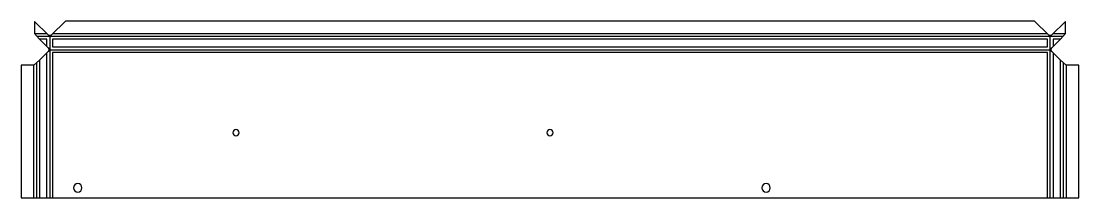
# Model space of a CAD drawing. Header units: millimetres. Extents: x 0 to 421, y 0 to 71.
import ezdxf

# ---------------------------------------------------------------- set-up
doc = ezdxf.new("R2010")
doc.units = ezdxf.units.MM

msp = doc.modelspace()

# ---------------------------------------------------------------- linework, layer by layer
at = {"layer": 'BEND'}
for p, q in [((11.39, 64.39), (6.33, 64.39)), ((11.39, 64.74), (11.39, 59.13)), ((409.65, 64.39), (11.39, 64.39)), ((409.65, 59.13), (409.65, 64.74)), ((414.72, 64.39), (409.65, 64.39)), ((11.05, 59.13), (410, 59.13)), ((11.39, 59.13), (11.39, 0)), ((409.65, 0), (409.65, 59.13)), ((6.13, 53.93), (6.13, 0)), ((414.92, 0), (414.92, 53.93))]:
    msp.add_line(p, q, dxfattribs=at)
at = {"layer": 'BEND_EXTENT'}
for p, q in [((5.33, 65.52), (10.19, 65.52)), ((10.26, 63.26), (7.33, 63.26)), ((10.26, 60.33), (10.26, 63.26)), ((12.59, 65.52), (408.45, 65.52)), ((413.72, 63.26), (410.79, 63.26)), ((410.79, 63.26), (410.79, 60.33)), ((410.86, 65.52), (415.72, 65.52)), ((7.26, 54.93), (7.26, 0)), ((10.26, 0), (10.26, 57.93)), ((12.52, 58), (12.52, 0)), ((408.52, 58), (12.52, 58)), ((408.52, 0), (408.52, 58)), ((410.79, 57.93), (410.79, 0)), ((413.79, 0), (413.79, 54.93)), ((5, 0), (5, 52.93)), ((416.05, 52.93), (416.05, 0))]:
    msp.add_line(p, q, dxfattribs=at)
msp.add_lwpolyline([(408.52, 63.26), (12.52, 63.26), (12.52, 60.26), (408.52, 60.26)], close=True, dxfattribs=at)
at = {"layer": 'INTERIOR_PROFILES', "extrusion": (0, 0, -1)}
for centre, radius in [((-85.52, 26), 1.26), ((-210.52, 26), 1.26), ((-22.52, 4), 1.7), ((-296.52, 4), 1.7)]:
    msp.add_circle(centre, radius, dxfattribs=at)
at = {"layer": 'OUTER_PROFILES'}
msp.add_lwpolyline([(413.79, 54.93), (410.29, 58.42, -0.414214), (410.29, 59.84), (413.72, 63.26), (415.72, 65.52), (415.72, 70.38), (410.36, 65.03, -0.414214), (408.95, 65.03), (403.45, 70.52), (17.59, 70.52), (12.1, 65.03, -0.414214), (10.69, 65.03), (5.33, 70.38), (5.33, 65.52), (7.33, 63.26), (10.76, 59.84, -0.414214), (10.76, 58.42), (7.26, 54.93), (5, 52.93), (0, 52.93), (0, 0), (421.05, 0), (421.05, 52.93), (416.05, 52.93)], format="xyb", close=True, dxfattribs=at)

doc.saveas('drawing.dxf')
